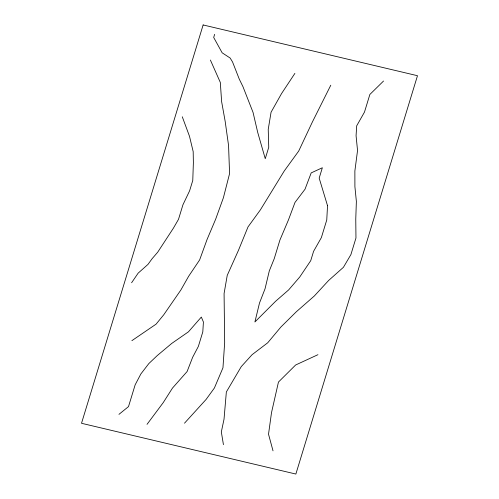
<?xml version="1.0" encoding="UTF-8"?>
<svg xmlns="http://www.w3.org/2000/svg" width="499" height="499" viewBox="0 0 499 499"><rect width="100%" height="100%" fill="white"/><g stroke="black" fill="none" stroke-linecap="round" stroke-linejoin="round"><path stroke-width="0.75" d="M214.632 34.344L213.684 37.456L222.161 52.813L230.145 58.04L232.54 61.945L239.271 79.116L242.957 86.658L253.049 112.412L257.715 132.422L265.256 158.682L268.743 147.274L268.231 129.353L271.063 112.225L281.548 93.575L294.897 73.378M330.787 85.217L312.368 122.012L298.72 151.035L284.255 170.97L260.422 209.817L248.022 226.902L238.503 250.23L227.232 275.373L224.082 293.537L224.662 342.613L222.959 367.794L214.389 388.016L206.124 399.406L184.493 423.202M131.605 282.758L138.117 273.178L147.985 264.389L152.12 258.694L157.684 252.226L173.415 228.143L178.499 219.335L182.933 204.815L189.601 190.818L192.77 180.445L193.375 162.793L193.188 151.627L189.495 136.289L182.278 116.785M147.03 424.343L163.248 402.599L172.467 388.097L187.1 371.543L192.645 357.284L198.365 346.4L202.8 331.879L203.417 322.011L201.334 317.071L188.454 331.816L171.737 343.431L157.254 355.575L148.821 363.59L140.874 373.938L135.154 384.823L128.505 406.604L118.955 414.357M383.544 81.025L369.865 94.467L364.476 112.1L356.691 125.829L356.074 135.697L357.54 150.505L354.87 171.007L354.901 186.589L356.367 201.396L355.768 219.049L355.962 238.004L350.897 254.602L343.431 267.296L328.629 280.475L314.314 295.994L296.331 311.756L280.9 327.013L267.701 342.801L252.101 354.677L241.285 366.578L226.353 391.958L224.02 419.216L221.331 431.928L223.433 444.659M131.879 340.667L156.075 324.15L163.709 314.832L180.875 289.975L188.659 276.246L199.625 259.935L207.079 239.451L215.643 219.236L223.409 197.716L229.577 173.59L228.567 145.546L225.174 121.382L221.625 101.628L220.309 82.41L210.385 60.036M317.938 354.695L295.645 364.987L278.461 382.053L271.506 412.667L268.524 434.205L273.022 450.84M327.525 205.688L326.758 219.965L321.368 237.599L313.584 251.328L310.734 260.665L299.768 276.976L288.64 289.913L275.591 301.284L254.908 321.967L259.492 303.036L265.044 288.778L269.31 270.876L274.225 258.694L279.927 240.019L288.497 219.803L294.996 202.432L305.014 189.233L311.195 172.897L322.348 167.751L319.179 178.124L327.525 205.688M203.137 24.95L81.512 423.289L295.863 474.05L417.488 75.711L203.137 24.95"/></g></svg>
